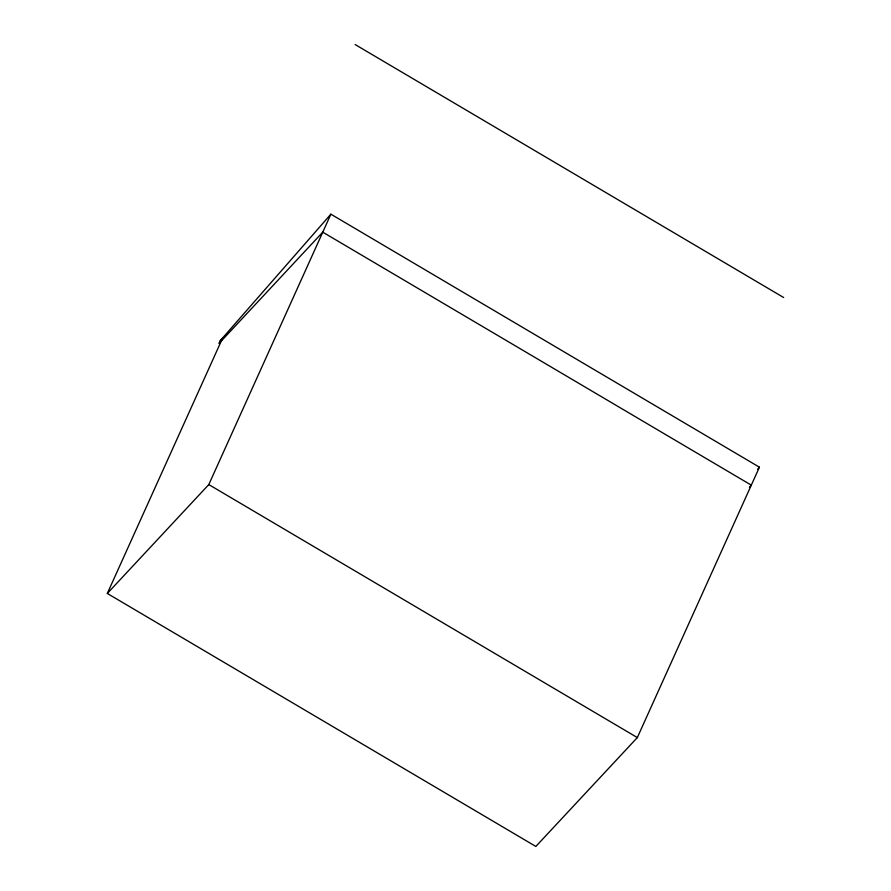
<?xml version="1.0" encoding="UTF-8"?>
<svg xmlns="http://www.w3.org/2000/svg" width="891" height="891" viewBox="0 0 891 891"><rect width="100%" height="100%" fill="white"/><g stroke="black" fill="none" stroke-linecap="round" stroke-linejoin="round"><path stroke-width="1.34" d="M220.289 340.629L222.572 338.179L107.31 593.451L535.847 846.45L637.332 737.581L759.422 467.185L330.884 214.185L220.289 340.629L218.997 343.481L322.765 232.161L751.313 485.161L749.42 487.188M107.31 593.451L208.795 484.581L330.884 214.185M757.595 469.267L759.422 467.185M355.153 44.55L783.69 297.549M208.795 484.581L637.332 737.581"/></g></svg>
